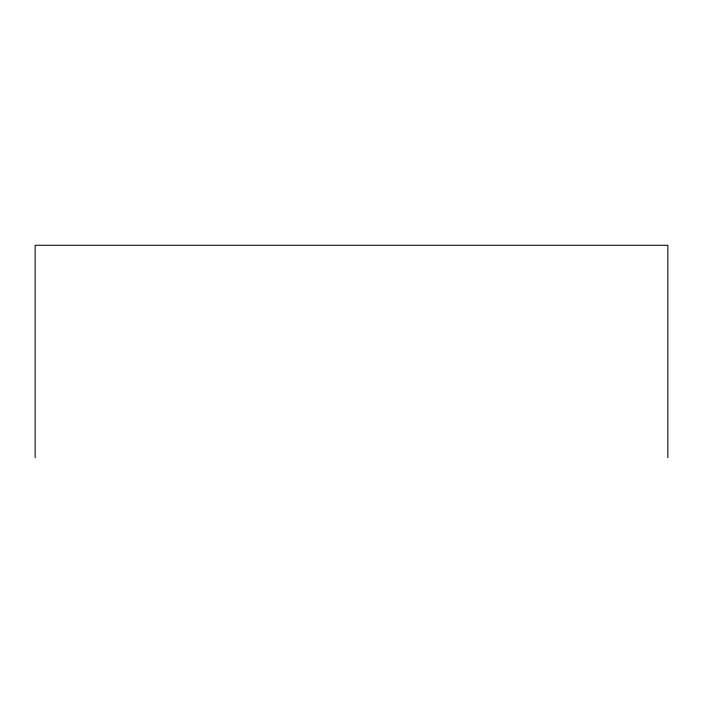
<?xml version="1.0" encoding="UTF-8"?>
<svg xmlns="http://www.w3.org/2000/svg" width="703" height="703" viewBox="0 0 703 703"><rect width="100%" height="100%" fill="white"/><g stroke="black" fill="none" stroke-linecap="round" stroke-linejoin="round"><path stroke-width="1.05" d="M667.85 457.723L667.85 245.277L35.15 245.277L35.15 457.723"/></g></svg>
